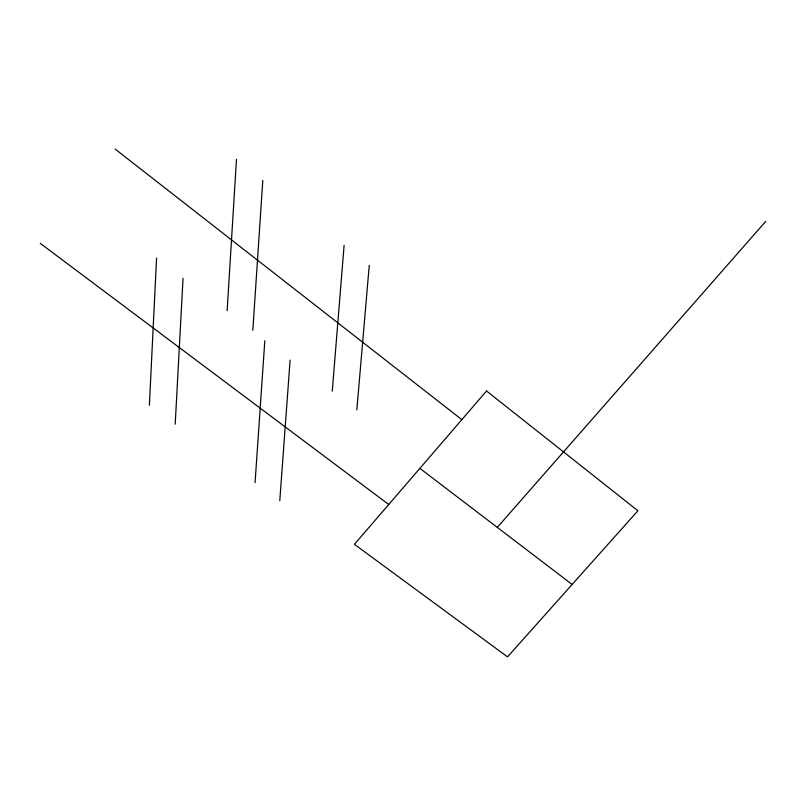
<?xml version="1.0" encoding="UTF-8"?>
<svg xmlns="http://www.w3.org/2000/svg" width="806" height="806" viewBox="0 0 806 806"><rect width="100%" height="100%" fill="white"/><g stroke="black" fill="none" stroke-linecap="round" stroke-linejoin="round"><path stroke-width="1.21" d="M149.372 405.206L156.586 258.031M175.204 424.137L183.043 278.261M227.131 310.723L236.48 159.356M252.822 330.369L262.796 180.373M255.069 482.663L264.821 340.767M279.783 500.768L290.11 360.101M332.263 391.122L344.112 245.276M356.836 409.911L369.249 265.345M497.302 527.396L765.7 221.388M40.3 243.382L388.734 504.496M419.876 468.357L572.139 584.461M115.208 149.12L461.848 419.634M486.532 390.991L354.428 544.322L507.528 656.88L637.909 510.752L486.532 390.991"/></g></svg>
